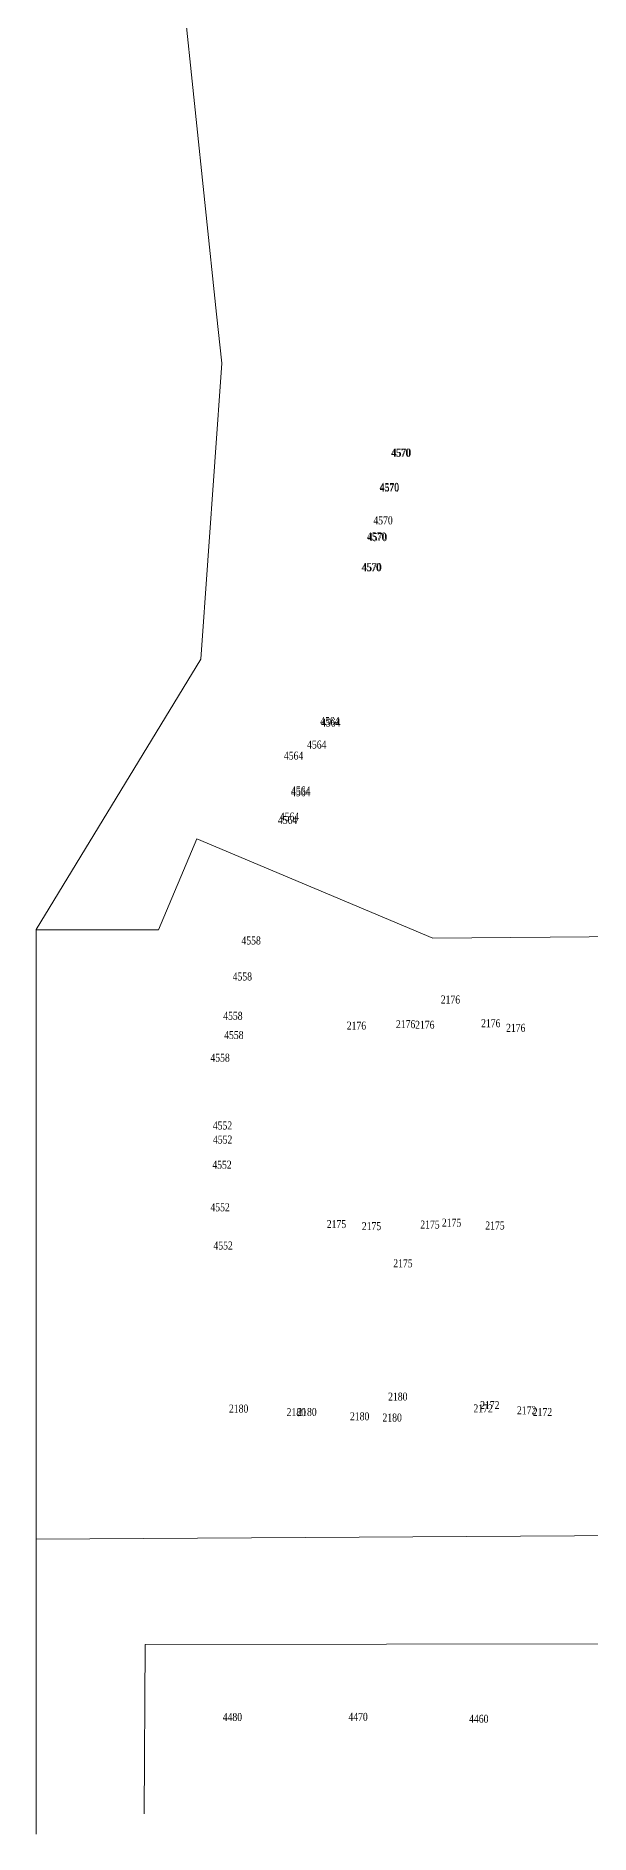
# Model space of a CAD drawing. Header units: feet. Extents: x 2819410 to 2831754, y 974571 to 993150.
# Drawn here: x 2826787 to 2827133, y 983145 to 984268 of the extents above; entities that cross this region are included whole.
import ezdxf
from ezdxf.enums import TextEntityAlignment as Align

# ---------------------------------------------------------------- set-up
doc = ezdxf.new("R2010")
doc.units = ezdxf.units.FT
doc.header["$LTSCALE"] = 0.015
doc.header["$MEASUREMENT"] = 0
doc.layers.add('ADDRESSES', color=7, linetype='Continuous')
doc.layers.add('Dakota County Parcels', color=7, linetype='Continuous', lineweight=5)
doc.styles.add('SIMPLEX', font='times.ttf', dxfattribs={"width": 0.8})

# ---------------------------------------------------------------- blocks, each defined once
blk = doc.blocks.new('ACMAP_ANN_TEMPLATE_AddressEagan')
at = {"layer": 'ADDRESSES', "style": 'SIMPLEX', "width": 0.8}
blk.add_attdef('ADDRESS', text='', height=5, dxfattribs=at).set_placement((0, 0), align=Align.CENTER)

msp = doc.modelspace()

# ---------------------------------------------------------------- linework, layer by layer
at = {"layer": 'Dakota County Parcels', "lineweight": 5}
for p, q in [((2826879.1, 984294.4), (2826899.9, 984094.4)), ((2826899.9, 984094.4), (2826903.2, 984063.6)), ((2826903.2, 984063.6), (2826890.2, 983878.7)), ((2826787.2, 983709.8), (2826890.2, 983878.7)), ((2826890.2, 983878.7), (2826890.2, 983878.7)), ((2826863.8, 983709.7), (2826887.7, 983766.5)), ((2826887.7, 983766.5), (2827035.1, 983704.5)), ((2826787.2, 983709.7), (2826787.2, 983709.8)), ((2826787.2, 983709.7), (2826863.8, 983709.7)), ((2826787.2, 983333.6), (2826787.2, 983709.7)), ((2827035.1, 983704.5), (2827219, 983706)), ((2826787.2, 983329), (2826787.2, 983333.6)), ((2826787.2, 983329), (2827222.1, 983331.5)), ((2826787.2, 983144.7), (2826787.2, 983329)), ((2826855.3, 983263.2), (2826854.7, 983157.4)), ((2827504.1, 983263.7), (2826855.3, 983263.2))]:
    msp.add_line(p, q, dxfattribs=at)

# ---------------------------------------------------------------- block references
at = {"layer": 'ADDRESSES', "lineweight": 5}
for p, values in [((2827015, 984005.3), {'ADDRESS': '4570'}), ((2827015.5, 984005.3), {'ADDRESS': '4570'}), ((2827007.9, 983983.9), {'ADDRESS': '4570'}), ((2827008, 983983.4), {'ADDRESS': '4570'}), ((2827004, 983963), {'ADDRESS': '4570'}), ((2827000, 983953), {'ADDRESS': '4570'}), ((2827000.5, 983952.5), {'ADDRESS': '4570'}), ((2826996.6, 983933.7), {'ADDRESS': '4570'}), ((2826997.1, 983933.7), {'ADDRESS': '4570'}), ((2826970.8, 983837.6), {'ADDRESS': '4564'}), ((2826971.3, 983836.6), {'ADDRESS': '4564'}), ((2826948.1, 983816), {'ADDRESS': '4564'}), ((2826962.6, 983822.9), {'ADDRESS': '4564'}), ((2826952.6, 983794.2), {'ADDRESS': '4564'}), ((2826952.6, 983793.1), {'ADDRESS': '4564'}), ((2826944.4, 983775.8), {'ADDRESS': '4564'}), ((2826945.5, 983777.9), {'ADDRESS': '4564'}), ((2826921.6, 983700.5), {'ADDRESS': '4558'}), ((2826916.1, 983678), {'ADDRESS': '4558'}), ((2827046.1, 983663.6), {'ADDRESS': '2176'}), ((2826910.2, 983653.4), {'ADDRESS': '4558'}), ((2826987.4, 983647.3), {'ADDRESS': '2176'}), ((2827018.1, 983648.2), {'ADDRESS': '2176'}), ((2827030.1, 983647.8), {'ADDRESS': '2176'}), ((2827071.3, 983648.8), {'ADDRESS': '2176'}), ((2827086.9, 983645.9), {'ADDRESS': '2176'}), ((2826910.8, 983641.4), {'ADDRESS': '4558'}), ((2826902.2, 983627.3), {'ADDRESS': '4558'}), ((2826903.7, 983584.9), {'ADDRESS': '4552'}), ((2826903.8, 983576.1), {'ADDRESS': '4552'}), ((2826903.4, 983560.4), {'ADDRESS': '4552'}), ((2826902.2, 983533.8), {'ADDRESS': '4552'}), ((2826974.9, 983523.3), {'ADDRESS': '2175'}), ((2826996.8, 983522), {'ADDRESS': '2175'}), ((2827033.3, 983523), {'ADDRESS': '2175'}), ((2827046.8, 983524.2), {'ADDRESS': '2175'}), ((2827073.9, 983522.4), {'ADDRESS': '2175'}), ((2826904.1, 983509.9), {'ADDRESS': '4552'}), ((2827016.4, 983498.8), {'ADDRESS': '2175'}), ((2826913.8, 983408), {'ADDRESS': '2180'}), ((2827013.2, 983415.5), {'ADDRESS': '2180'}), ((2827066.5, 983408.1), {'ADDRESS': '2172'}), ((2827070.7, 983410.2), {'ADDRESS': '2172'}), ((2826949.8, 983405.8), {'ADDRESS': '2180'}), ((2826956.5, 983405.9), {'ADDRESS': '2180'}), ((2826989.4, 983403.2), {'ADDRESS': '2180'}), ((2827009.7, 983402.4), {'ADDRESS': '2180'}), ((2827093.7, 983406.9), {'ADDRESS': '2172'}), ((2827103.6, 983405.9), {'ADDRESS': '2172'}), ((2826909.9, 983215.3), {'ADDRESS': '4480'}), ((2826988.4, 983215.4), {'ADDRESS': '4470'}), ((2827063.8, 983214.2), {'ADDRESS': '4460'})]:
    msp.add_blockref('ACMAP_ANN_TEMPLATE_AddressEagan', p, dxfattribs=at).add_auto_attribs(values)

doc.saveas('drawing.dxf')
